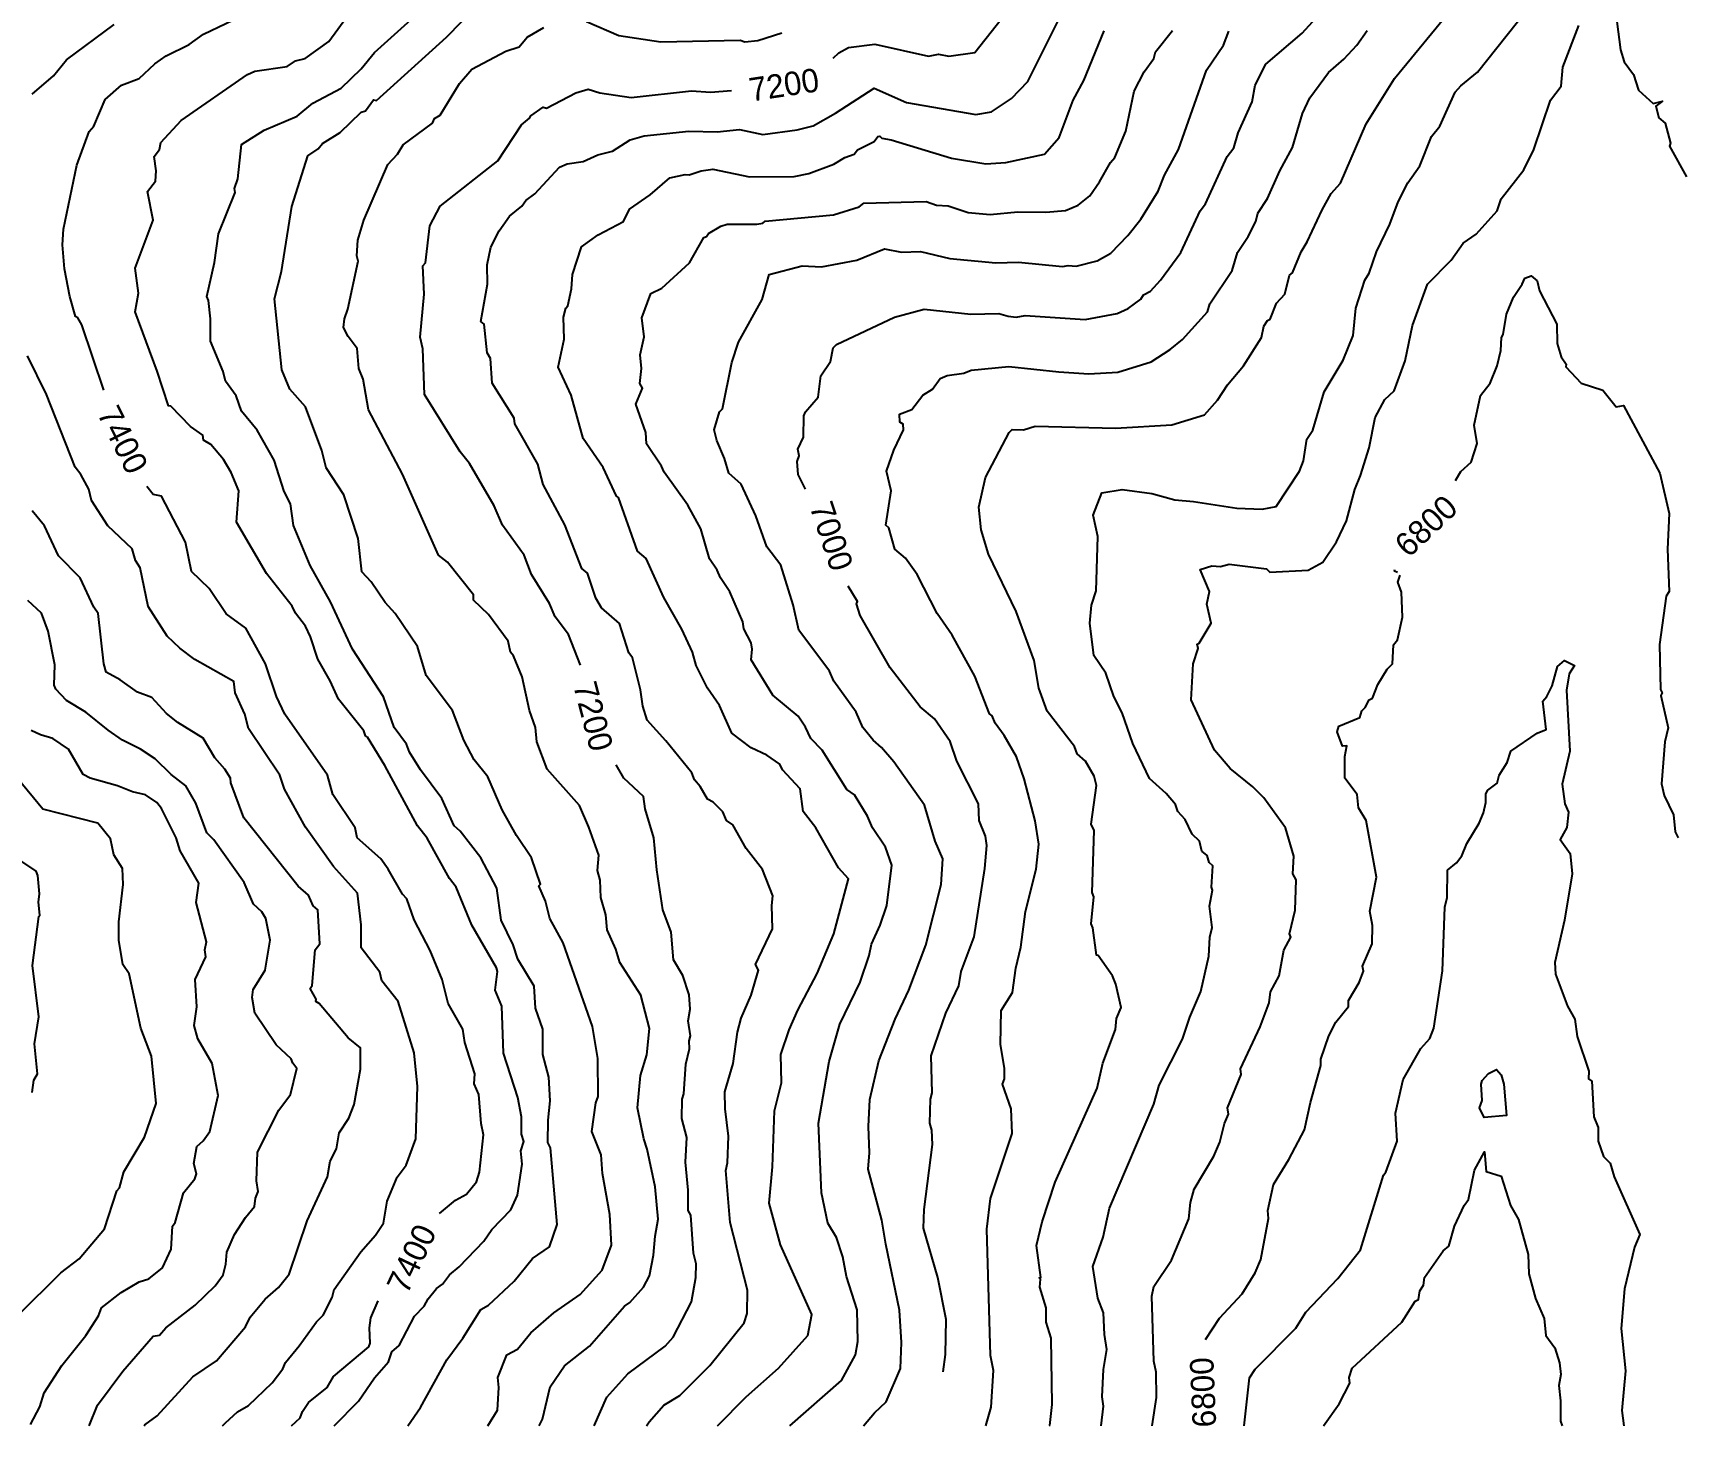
# Model space of a CAD drawing. Extents: x 9339 to 13216, y 3769 to 6935.
# Drawn here: x 12219 to 12751, y 3770 to 4220 of the extents above; entities that cross this region are included whole.
import ezdxf
from ezdxf.enums import TextEntityAlignment as Align

# ---------------------------------------------------------------- set-up
doc = ezdxf.new("R2010")
doc.units = 0
doc.header["$MEASUREMENT"] = 0
for name, color, linetype in [('DTM_SURFACE_CON', 9, 'Continuous'), ('DTM_SURFACE_ICON', 251, 'Continuous'), ('DTM_TEXT_ICON', 251, 'Continuous')]:
    doc.layers.add(name, color=color, linetype=linetype)
doc.styles.add('TMODELF', font='tmodelf')

msp = doc.modelspace()

# ---------------------------------------------------------------- linework, layer by layer
at = {"layer": 'DTM_SURFACE_CON', "linetype": 'Continuous', "flags": 128}
for points, elevation in [([(12316.38, 3770.51), (12324.24, 3778.54), (12329.38, 3786.07), (12333.92, 3791.24), (12335.03, 3794.45), (12337.36, 3796.5), (12342.37, 3805.94), (12345.44, 3809.23), (12346.68, 3811.58), (12349.44, 3814.86), (12351.35, 3816.33), (12353.62, 3819.3), (12356.76, 3821.85), (12364.74, 3830.17), (12367.32, 3833.97), (12373.43, 3840.3), (12375.6, 3845.04), (12377.06, 3855), (12376.64, 3859.37), (12377.61, 3862.36), (12376.91, 3864.75), (12376.91, 3870.36), (12375.69, 3876.6), (12371.06, 3890.94), (12370.47, 3906.1), (12368.41, 3911.21), (12369.06, 3917.27), (12368.79, 3918.43), (12360.84, 3932.19), (12355.78, 3944.5), (12353.58, 3947.31), (12346.39, 3960.27), (12343.32, 3964.35), (12332.71, 3983.8), (12327.15, 3992.93), (12326.47, 3993.4), (12325.92, 3995), (12317.74, 4005.18), (12315.13, 4011.09), (12311.09, 4018.13), (12308.76, 4025.37), (12307.16, 4028.78), (12303.93, 4033.02), (12302.84, 4035.2), (12294.5, 4045.79), (12284.86, 4062.36), (12285.62, 4072.46), (12283.16, 4078.43), (12280.69, 4082.65), (12276.57, 4087.5), (12274.25, 4088.84), (12274, 4090.42), (12270.02, 4093.25), (12263.68, 4099.86), (12262.95, 4099.91), (12259.29, 4111.13), (12252.15, 4130.33), (12253.17, 4136.3), (12252.1, 4144.35), (12257.99, 4159.94), (12256.13, 4169.14), (12258.73, 4172.48), (12258.93, 4175.86), (12258.27, 4180.42), (12259.96, 4182.76), (12260.41, 4185.01), (12267.04, 4192.05), (12288.37, 4206.91), (12290.82, 4207.97), (12301.2, 4209.52), (12303.94, 4211.35), (12307, 4212.13), (12314.65, 4217.59), (12325.43, 4232.39)], 2243.33), ([(12340.18, 3770.51), (12344.24, 3776.5), (12352.73, 3791.86), (12357.95, 3798.87), (12363.72, 3808.1), (12366.16, 3809.52), (12374.53, 3817.32), (12380.46, 3824.56), (12385.9, 3828.3), (12388.37, 3835.54), (12386.17, 3860.37), (12385.37, 3862.04), (12385.42, 3869.28), (12386.13, 3875.5), (12385.71, 3883.11), (12383.77, 3890.49), (12383.72, 3898.67), (12381.34, 3905.47), (12380.99, 3912.56), (12375.65, 3921.21), (12374.12, 3925.91), (12370.27, 3933.84), (12368.92, 3944.14), (12363.68, 3953.92), (12357.1, 3962.63), (12355.15, 3964.31), (12351.09, 3973.17), (12344.22, 3982.38), (12340.72, 3988.05), (12339.69, 3990.63), (12335.8, 3996.02), (12332.3, 4005.95), (12322.28, 4021.33), (12315.18, 4036.65), (12308.63, 4048.38), (12303.28, 4061.33), (12302.33, 4068.32), (12300.28, 4072.29), (12297.03, 4082.44), (12291.53, 4092.04), (12286.5, 4098.2), (12284.72, 4103.13), (12281.33, 4107.85), (12280.57, 4111.05), (12276.51, 4120.82), (12276.49, 4128.03), (12275.85, 4133.9), (12275.32, 4135.23), (12277.76, 4146.17), (12278.99, 4155.52), (12284.45, 4168.85), (12284.18, 4170.14), (12285.32, 4173.29), (12286.43, 4184.35), (12293.74, 4189), (12304.43, 4193.45), (12309.53, 4197.68), (12318.61, 4202.51), (12325.1, 4208.77), (12329.45, 4214.01), (12344.46, 4227.62)], 2231.14), ([(12417.26, 3770.51), (12418.08, 3771.85), (12422.77, 3777.21), (12427.98, 3780.34), (12437.69, 3790.02), (12448.73, 3803.84), (12449.68, 3806.79), (12449.79, 3814.34), (12444.2, 3836.19), (12442.8, 3853.02), (12443.37, 3855.44), (12443.72, 3864.05), (12442.63, 3872.9), (12442.48, 3878.42), (12445.24, 3887.61), (12446.62, 3897.63), (12447.75, 3902.21), (12450.96, 3909.59), (12453.36, 3917.71), (12452.42, 3919.54), (12457.86, 3931.05), (12457.64, 3938.58), (12458, 3941.7), (12454.61, 3950.16), (12449.34, 3956.94), (12445.04, 3964.62), (12443.04, 3965.98), (12441.9, 3968.79), (12438.69, 3971.99), (12436.86, 3972.94), (12434.52, 3977.03), (12432.71, 3979.17), (12431.85, 3981.42), (12423.45, 3991.8), (12417.43, 3998.39), (12416.01, 4002.98), (12415.27, 4008.18), (12412.72, 4018.56), (12411.51, 4020.18), (12408.46, 4029.63), (12402.69, 4034.66), (12400.85, 4037.8), (12398.19, 4045.95), (12396.33, 4047.4), (12390.86, 4061.56), (12383.9, 4074.49), (12382.16, 4081.08), (12374.73, 4094.13), (12374.46, 4095.97), (12367.41, 4107.25), (12366.83, 4115.2), (12365.81, 4117.08), (12364.78, 4126.36), (12363.71, 4127.12), (12365.92, 4139.27), (12365.74, 4145.51), (12366.93, 4151.16), (12369.65, 4156.41), (12373.02, 4161.18), (12376.97, 4164.46), (12378.26, 4166.22), (12381.19, 4168.43), (12389.18, 4176.99), (12391.55, 4178.03), (12396.8, 4178.83), (12401.45, 4180.96), (12406.26, 4182.16), (12411.93, 4185.84), (12416.46, 4187.14), (12430.85, 4188.59), (12440.08, 4188.44), (12447.28, 4189.18), (12454.76, 4187.55), (12465.84, 4189.1), (12470.99, 4190.4), (12478.26, 4194.41), (12490.76, 4202.51), (12501.15, 4197.88), (12523.57, 4193.99), (12528.64, 4194.92), (12535.1, 4199.2), (12540.31, 4204.72), (12551.85, 4227.71)], 2182.37), ([(12547.31, 3770.51), (12547.37, 3770.7), (12548.19, 3777.46), (12547.89, 3798.91), (12546.26, 3804.06), (12546.22, 3808.67), (12544.15, 3815.29), (12544.4, 3817.96), (12544, 3818.38), (12544.5, 3818.49), (12543.1, 3828.74), (12544.96, 3836.45), (12549.16, 3849.24), (12562.65, 3879.62), (12564.58, 3887.67), (12568.66, 3898.57), (12568.92, 3902.06), (12570.46, 3905.67), (12568.78, 3913.2), (12567.61, 3915.84), (12563.02, 3922.47), (12562.47, 3922.54), (12561.34, 3931.35), (12560.77, 3932.69), (12561.6, 3941.4), (12561.1, 3942.82), (12561.72, 3962.75), (12560.73, 3964.79), (12562.53, 3977.35), (12561.75, 3980.34), (12558.92, 3985.2), (12556.21, 3987.61), (12555.38, 3989.93), (12546.57, 4001.31), (12543.92, 4008.8), (12542.4, 4017.67), (12536.57, 4033.55), (12527.65, 4052.07), (12525.28, 4059.94), (12524.53, 4067.26), (12526.64, 4076.84), (12534.32, 4091.28), (12535.28, 4092.34), (12538.89, 4092.19), (12542.72, 4093.39), (12568.63, 4092.74), (12586.82, 4093.76), (12597.33, 4097.03), (12601.6, 4101.76), (12604.79, 4106.69), (12609.93, 4112.9), (12615.8, 4121.96), (12616.5, 4125.63), (12617.69, 4127.51), (12618.54, 4127.96), (12620.56, 4133.04), (12623.32, 4135.98), (12624.77, 4142.1), (12625.79, 4142.85), (12628.61, 4149.63), (12630.55, 4152.85), (12635.31, 4163.25), (12638.27, 4168.45), (12641.22, 4171.86), (12649.58, 4190.97), (12658.64, 4205.63), (12674.59, 4225.06)], 2109.22), ([(12563.97, 3770.51), (12564.71, 3776.88), (12564.27, 3779.91), (12564.71, 3788.79), (12565.86, 3795.19), (12565.05, 3800.06), (12564.75, 3807.04), (12562.88, 3811.74), (12561.35, 3822.01), (12564.69, 3831.51), (12566.73, 3840.82), (12580.98, 3874.39), (12582.74, 3880.51), (12590.22, 3895.4), (12592.58, 3902.47), (12596.15, 3910.86), (12598.7, 3922.25), (12599.08, 3928.31), (12599.87, 3931.43), (12598.94, 3938.35), (12599.91, 3943.55), (12599.58, 3944.45), (12600.05, 3951.4), (12598.87, 3952.46), (12598.21, 3954.71), (12596.54, 3956.09), (12595.75, 3959.4), (12593.39, 3961.59), (12591.11, 3966.4), (12588.71, 3968.95), (12587.97, 3971.17), (12584.97, 3974.75), (12579.55, 3979.54), (12574.17, 3990.89), (12570.81, 4000.85), (12568.1, 4006.05), (12565.55, 4013.6), (12561.64, 4019.27), (12560.37, 4029.75), (12560.87, 4035.58), (12562.36, 4040.19), (12562.91, 4057.71), (12561.36, 4064.62), (12564.21, 4071.86), (12570.78, 4072.95), (12580.4, 4071.58), (12587.8, 4069.54), (12593.75, 4069.07), (12607.74, 4066.91), (12616.01, 4066.61), (12620.48, 4067.38), (12627.97, 4078.89), (12629.29, 4082.19), (12630.36, 4089.21), (12632.29, 4092.03), (12636.02, 4104.47), (12642.07, 4114.65), (12645.4, 4122.6), (12646.18, 4131.52), (12649.08, 4140.54), (12650.54, 4142.77), (12652.86, 4149.65), (12657.19, 4158.61), (12659.9, 4165.8), (12662.99, 4171.92), (12666.82, 4177.43), (12670.65, 4186.89), (12673.37, 4190.28), (12678.33, 4201.18), (12680.09, 4203.24), (12685.46, 4207.65), (12701.35, 4227.59)], 2097.02), ([(12218.86, 4200.55), (12225.78, 4206.46), (12229.98, 4211.7), (12245.37, 4223.1)], 2267.71), ([(12365.99, 3770.51), (12369.16, 3775.63), (12369.55, 3782.96), (12369.24, 3786.19), (12372.13, 3793.49), (12375.62, 3795.34), (12379.82, 3800.57), (12387.26, 3807.01), (12395.85, 3812.98), (12402.9, 3820.87), (12405.91, 3828.9), (12405.42, 3838.77), (12403.04, 3852.03), (12402.55, 3858.09), (12399.55, 3865.62), (12400.89, 3874.85), (12401.61, 3876.88), (12401.49, 3889.17), (12399.78, 3899.49), (12390.26, 3926.51), (12385.99, 3934.38), (12384.58, 3939.94), (12382.48, 3944.97), (12382.98, 3945.48), (12380.12, 3953.92), (12375.28, 3961.2), (12370.57, 3969.49), (12365.94, 3980.09), (12361.57, 3985.61), (12358.24, 3991.92), (12354.59, 4001.53), (12346.08, 4012.89), (12343.27, 4022.26), (12336.13, 4032.91), (12332.83, 4036.4), (12328.33, 4043.05), (12325.33, 4046.34), (12324.11, 4057.08), (12319.51, 4071.23), (12313.82, 4079.91), (12312.43, 4085.47), (12307.15, 4099.6), (12302.08, 4105.32), (12299.51, 4111.56), (12297.14, 4134.51), (12299.36, 4143.3), (12302.72, 4164.33), (12307.83, 4180.65), (12311.19, 4182.97), (12312.62, 4184.62), (12318.32, 4188.23), (12325.11, 4194.82), (12326.54, 4195.24), (12329.09, 4198.75), (12330.01, 4198.5), (12352.64, 4219.02), (12357.57, 4224.03)], 2218.94), ([(12382.58, 3770.51), (12383.6, 3772.72), (12386.07, 3783.16), (12390.72, 3789.91), (12398.77, 3796.24), (12410.09, 3809.22), (12411.81, 3810.4), (12416.24, 3815.32), (12418.22, 3818.94), (12419.49, 3825.62), (12419.97, 3831.82), (12421.01, 3837.24), (12420.05, 3847.75), (12417.47, 3859.86), (12416.34, 3863.21), (12414.36, 3873.24), (12415.28, 3883.7), (12417.34, 3890.32), (12418.16, 3898.82), (12415.42, 3909.64), (12408.59, 3920.17), (12407.28, 3924.52), (12404.48, 3930.67), (12404.07, 3935.6), (12402.47, 3941.19), (12402.29, 3946.8), (12401.43, 3949.92), (12401.8, 3954.84), (12398.63, 3963.89), (12395.55, 3970.86), (12385.13, 3982.62), (12381.79, 3991.44), (12381.39, 3996.06), (12379.42, 4001.56), (12377.04, 4012.44), (12374.24, 4019.16), (12373.26, 4020.42), (12372.51, 4023.91), (12366.16, 4032.59), (12361.35, 4037.19), (12361.35, 4038.89), (12352.95, 4049.45), (12350.05, 4051.75), (12338.43, 4077.84), (12327.52, 4098.6), (12325.72, 4108.55), (12324.3, 4112.04), (12323.76, 4118.41), (12320.86, 4122.3), (12319.45, 4125.24), (12319.71, 4128), (12320.84, 4131.11), (12324.08, 4146.7), (12323.75, 4148.33), (12324.05, 4153.41), (12325.97, 4159.89), (12333.74, 4177.9), (12336.82, 4181.24), (12338.63, 4184.26), (12348.11, 4191.26), (12348.81, 4192.7), (12350.6, 4193.85), (12356.85, 4204.02), (12360.81, 4208.7), (12371.78, 4214.46), (12376.1, 4215.83), (12378.65, 4219.04), (12384.09, 4222.09)], 2206.75), ([(12440.12, 3770.51), (12449.37, 3779.87), (12459.78, 3789.12), (12469.31, 3799.77), (12470.55, 3806.54), (12460.51, 3829), (12456.77, 3842.5), (12457.88, 3854.2), (12458.52, 3872.26), (12460.84, 3881.36), (12460.61, 3890.45), (12463.26, 3898.38), (12466.06, 3904.76), (12472.32, 3916.63), (12477.71, 3929.4), (12482.47, 3947.2), (12479.17, 3950.71), (12471.9, 3963.63), (12467.8, 3968.94), (12466.79, 3976.29), (12461.15, 3982.35), (12460.25, 3984.26), (12456.04, 3987.15), (12450.98, 3989.47), (12444.78, 3994.18), (12440.83, 4003.2), (12436.92, 4008.8), (12433.22, 4016.09), (12432.08, 4020.36), (12428.61, 4027.86), (12422.77, 4038.09), (12417.16, 4050.63), (12414.29, 4053.04), (12408.15, 4070.31), (12407.51, 4070.77), (12403.23, 4079.99), (12396.8, 4089.43), (12392.88, 4103.33), (12388.65, 4112.45), (12390.66, 4121.51), (12390.37, 4128.53), (12391.13, 4131.44), (12391.8, 4132.24), (12393, 4137.68), (12393.3, 4142.32), (12396.22, 4151.32), (12401.56, 4155.17), (12409.74, 4159.51), (12411.75, 4163.44), (12418.38, 4168.08), (12424.78, 4173.51), (12429.66, 4174.66), (12431.02, 4174.57), (12434.82, 4175.85), (12438.62, 4176.38), (12450.49, 4173.89), (12464.89, 4173.94), (12469.61, 4175), (12477.67, 4177.99), (12481.29, 4180.17), (12484.25, 4181.23), (12485.33, 4182.57), (12490.68, 4185.29), (12491.9, 4186.89), (12492.55, 4186.99), (12493.14, 4186.32), (12496.16, 4185.82), (12515.69, 4179.92), (12526.72, 4178.06), (12533.24, 4178.47), (12545.69, 4181.18), (12550.48, 4186.57), (12554.96, 4198.66), (12558.37, 4205.04), (12564.98, 4221.01)], 2170.18), ([(12397.83, 4224.01), (12408.26, 4219.52), (12421.8, 4217.48), (12447.4, 4217.98), (12448.95, 4217.48), (12453.14, 4217.86), (12460.95, 4220.41)], 2206.75), ([(12463.53, 3770.51), (12480.17, 3785.17), (12484.71, 3793.49), (12485.48, 3797.77), (12485.27, 3808.03), (12481.81, 3818.8), (12480.62, 3825.09), (12478.57, 3831.33), (12475.76, 3835.95), (12473.71, 3845.81), (12472.74, 3868.31), (12476.17, 3888.22), (12479.62, 3900.25), (12486.2, 3913.84), (12489.1, 3922.38), (12489.81, 3926.09), (12492.62, 3932.26), (12494.8, 3938.6), (12496.46, 3951.6), (12494.35, 3957.38), (12490.22, 3963.7), (12488.55, 3967.47), (12484.37, 3974.37), (12481.84, 3976.08), (12473.89, 3988.69), (12470.27, 3992.47), (12468.59, 3996.15), (12466.17, 3999.67), (12457.96, 4006.52), (12451.01, 4017.89), (12451.38, 4021.35), (12450.98, 4023.37), (12448.59, 4027.89), (12448.35, 4030.21), (12444.16, 4039.89), (12441.13, 4044.38), (12440.03, 4046.91), (12437.55, 4050.57), (12434.71, 4060.24), (12430.53, 4067.83), (12422.89, 4078.48), (12422.08, 4080.44), (12417.22, 4087.66), (12416.99, 4091.3), (12413.75, 4100.43), (12415.95, 4105.68), (12415.03, 4107.16), (12415.58, 4111.95), (12415.12, 4116.4), (12416.51, 4122.19), (12415.73, 4128.39), (12418.6, 4136.26), (12422.14, 4137.94), (12431.06, 4146.09), (12435.77, 4154.34), (12436.6, 4154.58), (12437.2, 4155.56), (12441.21, 4157.91), (12443.27, 4158.59), (12452.88, 4158.57), (12454.81, 4158.95), (12455.53, 4159.62), (12477.54, 4161.56), (12485.82, 4164.25), (12487.41, 4165.38), (12507.54, 4165.88), (12510.8, 4164.74), (12514.59, 4164.52), (12521.03, 4162.32), (12528.18, 4161.68), (12537.08, 4162.61), (12546.1, 4162.48), (12552.44, 4163.03), (12556.62, 4164.69), (12560.33, 4167.73), (12563.5, 4172.28), (12566.99, 4178.54), (12568.41, 4180.11), (12571.94, 4188.61), (12574.63, 4201.58), (12577.89, 4207.82), (12581, 4212.14), (12581.54, 4214.29), (12587.05, 4221.13)], 2157.98), ([(12487.27, 3770.51), (12490.82, 3774.8), (12494.58, 3778.28), (12499.16, 3789.05), (12499.57, 3797.41), (12498.92, 3807.94), (12494.43, 3829.2), (12493.21, 3837), (12488.82, 3853.48), (12489.25, 3858.71), (12488.84, 3867.22), (12489.32, 3875.93), (12492.17, 3888.43), (12497.44, 3901.83), (12501.88, 3911.28), (12507.39, 3925.74), (12512.3, 3945.37), (12512.89, 3953.61), (12510.42, 3959.39), (12506.96, 3970.93), (12497.01, 3984.92), (12493.12, 3989.59), (12490.37, 3992.02), (12487.1, 3996.07), (12484.9, 4000.96), (12477.69, 4011.07), (12476.34, 4014.22), (12466.43, 4027.49), (12464.59, 4035.7), (12460.57, 4048.51), (12456.1, 4054.43), (12452.47, 4064.37), (12447.8, 4074.68), (12443.83, 4078.2), (12442.44, 4082.89), (12439.9, 4088.73), (12439.01, 4092.16), (12440.77, 4098.04), (12441.78, 4098.96), (12444.78, 4113.94), (12446.96, 4120.52), (12454.54, 4134.23), (12456.77, 4142.35), (12467.46, 4145.1), (12473.68, 4144.8), (12485.16, 4146.94), (12494.01, 4150.65), (12499.55, 4149.53), (12505.69, 4149.82), (12515.15, 4147.54), (12529.94, 4146.1), (12537.29, 4146.29), (12551.47, 4144.89), (12553.36, 4145.28), (12555.92, 4145.02), (12562.66, 4146.77), (12567.12, 4149.19), (12572.65, 4154.91), (12576.83, 4160.26), (12582.41, 4169.24), (12584.39, 4174.42), (12588.91, 4182.72), (12598.01, 4208.32), (12603.53, 4216.41), (12605.2, 4220.89)], 2145.79), ([(12526.72, 3770.51), (12528.49, 3776.6), (12529.26, 3788.37), (12528.22, 3793.3), (12527.08, 3834.02), (12528.28, 3843.97), (12535.27, 3864.96), (12534.99, 3872.96), (12532.13, 3880.86), (12532.74, 3882.57), (12532.74, 3886.06), (12531.52, 3893.69), (12531.69, 3904.64), (12535.34, 3910.52), (12536.44, 3918.39), (12538.07, 3925.12), (12539.58, 3936.68), (12543.01, 3950.32), (12543.82, 3958.36), (12542.74, 3965.96), (12539.13, 3979.45), (12536.68, 3986.58), (12532.72, 3993.46), (12529.79, 3997.43), (12528.77, 3999.83), (12527.95, 4000.43), (12523.19, 4012.64), (12515.92, 4025.83), (12511.08, 4032.87), (12504.59, 4045.51), (12500.84, 4050.72), (12497.41, 4053.66), (12495.43, 4060.49), (12494.49, 4061.37), (12496.19, 4072.5), (12494.71, 4078.79), (12497.02, 4085.61), (12500.21, 4092.2), (12500.06, 4093.98), (12499.05, 4094.61), (12498.85, 4097.22), (12502.83, 4098.74), (12506.46, 4103.43), (12509.51, 4105.3), (12511.98, 4108.78), (12514.23, 4109.69), (12519.68, 4110.46), (12522.06, 4111.42), (12534.23, 4112.67), (12550.36, 4110.88), (12559.96, 4110.31), (12569.42, 4110.84), (12580.19, 4114.13), (12586.3, 4118.1), (12590.27, 4121.4), (12598.27, 4130.32), (12599.12, 4132.9), (12606.25, 4143.65), (12608, 4149.48), (12611.4, 4154.64), (12613.88, 4159.45), (12614.62, 4162.17), (12617.71, 4166.92), (12621.63, 4175.79), (12625.75, 4183.36), (12629.04, 4194.31), (12631.32, 4199.37), (12637.41, 4207.61), (12642.37, 4211.83), (12646.53, 4216.42), (12649.91, 4221.1)], 2121.41), ([(12580.44, 3770.51), (12581.81, 3779.68), (12581.71, 3787.92), (12581.03, 3791.38), (12580.37, 3812.44), (12580.97, 3815.57), (12586.66, 3824.08), (12592.33, 3837.41), (12592.86, 3842.64), (12594.07, 3846.93), (12600.39, 3857.63), (12602.29, 3862.11), (12603.81, 3868.16), (12605.08, 3871.2), (12604.79, 3873.24), (12609.18, 3883.98), (12608.99, 3885.81), (12615.37, 3899.45), (12618.23, 3907.1), (12618.61, 3910.71), (12621.43, 3915.91), (12623.01, 3924.18), (12625.18, 3928.36), (12624.81, 3929.39), (12626.6, 3937.02), (12626.99, 3946.87), (12625.91, 3948.8), (12626.21, 3954.52), (12623.46, 3963.65), (12616.46, 3973.37), (12613, 3976.85), (12605.63, 3982.84), (12600.53, 3988.79), (12593.08, 4005.03), (12593.72, 4016.65), (12595.26, 4021.61), (12594.94, 4022.94), (12595.66, 4023.29), (12599.48, 4029.75), (12598.11, 4035.94), (12598.93, 4040.02), (12595.98, 4047.09), (12599.73, 4048.26), (12602.52, 4048), (12605.34, 4048.77), (12617.4, 4047.28), (12618.48, 4046.19), (12630.86, 4046.82), (12635.55, 4049.44), (12640, 4056.01), (12643.15, 4062.75), (12645.86, 4072.96), (12647.74, 4077.44), (12650.49, 4086.41), (12652.45, 4096.13), (12655.56, 4101.99), (12658.63, 4104.81), (12662.11, 4114.51), (12664.45, 4125.89), (12669.3, 4139.25), (12676.95, 4147), (12680.88, 4152.51), (12685.06, 4155.4), (12691.79, 4162.9), (12693.16, 4166.82), (12700.47, 4176.16), (12703.67, 4182.71), (12709.04, 4198.62), (12712.46, 4203.18), (12712.99, 4209.29), (12718.2, 4222.8)], 2084.83), ([(12730.44, 4224.08), (12731.68, 4214.85), (12732.8, 4211), (12735.87, 4206.91), (12737.43, 4201.87), (12742.24, 4197.57), (12745.21, 4198.32), (12743.06, 4196.66), (12744.07, 4192.93), (12746.02, 4191.17), (12747.75, 4184.75), (12747.52, 4183.74), (12752.91, 4173.91)], 2084.83), ([(12280.37, 3770.51), (12281.27, 3771.51), (12285.2, 3775.06), (12288.77, 3777.13), (12296.4, 3784.43), (12299.86, 3788.99), (12300.64, 3791.02), (12305.11, 3796.36), (12310.66, 3804.17), (12312.78, 3806.26), (12315.7, 3811.95), (12316.35, 3814.53), (12325.04, 3826.72), (12329.78, 3832.07), (12332.35, 3835.95), (12333.52, 3843.15), (12336.74, 3850.89), (12339.68, 3854.74), (12342.71, 3863.26), (12343.29, 3880.16), (12342.22, 3890.98), (12337.02, 3907.56), (12331.74, 3914.21), (12331.14, 3917.06), (12325.1, 3924.88), (12325.08, 3932.31), (12323.88, 3942.53), (12316.19, 3951.19), (12307.14, 3963.88), (12300.35, 3976.19), (12298.8, 3980.65), (12288.71, 3995.74), (12287.52, 4000.39), (12284.4, 4007.22), (12283.97, 4010.93), (12271.4, 4018.03), (12266.51, 4021.64), (12262.52, 4025.57), (12256.38, 4035.17), (12253.72, 4047.64), (12252.22, 4050.02), (12251.14, 4053.78), (12243.36, 4061.21), (12238.03, 4069.36), (12237.14, 4072.98), (12234.63, 4077.74), (12232.79, 4080.14), (12223.53, 4103.6), (12217.34, 4116.04)], 2267.71), ([(12255, 3770.51), (12255.31, 3770.9), (12259.2, 3773.74), (12270.81, 3786.33), (12278.45, 3791.52), (12287.76, 3802.52), (12289.3, 3805.64), (12294.1, 3811.47), (12298.41, 3815.23), (12301.83, 3819.54), (12307.71, 3836.75), (12314.27, 3850.98), (12315.11, 3856), (12317.1, 3860.03), (12317.97, 3865.21), (12321.15, 3869.93), (12322.82, 3874.35), (12324.84, 3885.78), (12324.9, 3892.57), (12320.93, 3895.88), (12311.57, 3906.93), (12310.43, 3907.62), (12310.58, 3908.34), (12308.62, 3911.77), (12309.23, 3912.75), (12310.3, 3924.25), (12311.77, 3926.25), (12311.08, 3937.21), (12309.56, 3938.44), (12308.12, 3941.9), (12304.8, 3944.8), (12287.22, 3966.88), (12283, 3978.14), (12282.89, 3979.67), (12281.06, 3982.62), (12277.9, 3986.26), (12274.06, 3992.65), (12265.96, 3997.69), (12262.3, 4000.57), (12257.52, 4005.76), (12252.94, 4007.49), (12247.29, 4011.47), (12242.81, 4013.96), (12242.05, 4016.67), (12240.24, 4032.83), (12238.79, 4034.93), (12234.4, 4044.39), (12227.42, 4051.49), (12222.86, 4061.22), (12218.86, 4066.03)], 2279.9), ([(12237.33, 3770.51), (12239.95, 3777.25), (12248.17, 3788.25), (12257.92, 3799.54), (12260.02, 3799.79), (12262.07, 3802.22), (12271.54, 3809.52), (12277.92, 3815.81), (12280.52, 3819.33), (12281.44, 3822.78), (12281.74, 3826.61), (12284.19, 3832.37), (12287.74, 3837.85), (12290.7, 3841.33), (12290.99, 3844.04), (12291.89, 3846.21), (12291.3, 3849.68), (12291.58, 3858.93), (12298.47, 3872.45), (12302.34, 3877.56), (12304.31, 3885.98), (12302.99, 3887.63), (12302.54, 3889.06), (12297.62, 3893.55), (12290.75, 3903.83), (12289.96, 3908.9), (12290.21, 3911.49), (12294.09, 3917.73), (12295.71, 3927.42), (12294.34, 3934.38), (12293.05, 3936.58), (12290.32, 3939.02), (12287.3, 3946.03), (12277.54, 3959.83), (12275.25, 3962.07), (12271.72, 3971.67), (12268.46, 3977.18), (12263.71, 3980.93), (12258.65, 3985.94), (12253.84, 3989.08), (12248.05, 3992.02), (12243.4, 3995.16), (12236.23, 4001), (12229.99, 4004.81), (12226.58, 4008.42), (12225.98, 4009.74), (12226.17, 4016.28), (12224.01, 4027.15), (12221.9, 4032.99), (12217.53, 4037.06)], 2292.1), ([(12610.14, 3770.51), (12611.9, 3786.02), (12613.67, 3788.89), (12626.86, 3802.07), (12630.09, 3807.25), (12640.35, 3818.1), (12647.67, 3827.36), (12655.11, 3851.52), (12655.9, 3852.42), (12659.55, 3862.43), (12658.98, 3871.5), (12661.45, 3882.37), (12667.22, 3892.41), (12670.12, 3895.63), (12671.44, 3898.98), (12674.18, 3917.47), (12674.92, 3938.09), (12675.7, 3941.11), (12675.8, 3949.97), (12678.7, 3952.39), (12680.48, 3954.61), (12682.09, 3958.6), (12686.06, 3965.2), (12687.46, 3968.47), (12688.17, 3971.81), (12688.15, 3974.63), (12688.83, 3975.86), (12691.83, 3978.1), (12692.53, 3980.62), (12695.02, 3984.79), (12696.24, 3988.44), (12704.75, 3994.18), (12707.69, 3995.43), (12706.55, 4004.59), (12707.9, 4006.12), (12709.57, 4009.51), (12711.32, 4015.78), (12713.55, 4017.67), (12716.82, 4016.13), (12715.07, 4013.44), (12714.24, 4008.12), (12715.26, 3988.4), (12712.85, 3977.73), (12713.65, 3971.45), (12714.86, 3968.77), (12714.28, 3963.72), (12712.17, 3959.92), (12715.36, 3955.41), (12716.04, 3948.83), (12713.61, 3933.83), (12710.49, 3920.2), (12710.69, 3916.41), (12714.51, 3906.1), (12716.9, 3901.84), (12717.61, 3896.29), (12721.44, 3885.09), (12721.34, 3882.59), (12722.35, 3881.86), (12723.02, 3870.38), (12724.42, 3866.85), (12724.39, 3862.51), (12726.18, 3857.55), (12728.28, 3855.35), (12729.56, 3850.98), (12737.89, 3832.33), (12736.21, 3828.25), (12732.89, 3814.74), (12731.87, 3802.01), (12733.24, 3788.35), (12732.03, 3775.48), (12732.72, 3770.51)], 2060.45), ([(12218.4, 3770.98), (12221.36, 3776.67), (12222.73, 3781.25), (12228.48, 3790.01), (12236.24, 3799.74), (12240.32, 3806.11), (12241.31, 3808.63), (12247.63, 3813.66), (12253.39, 3817.03), (12256.51, 3818.02), (12260.92, 3821.56), (12263.72, 3827.63), (12264.15, 3835.06), (12265.09, 3836.23), (12267.77, 3845.82), (12271.36, 3850.35), (12271.91, 3851.95), (12271.1, 3855.22), (12272.05, 3860.71), (12274.09, 3862.58), (12276.24, 3865.59), (12278.95, 3877.2), (12276.95, 3887.57), (12272.41, 3895.53), (12271.14, 3899.83), (12272.02, 3905.81), (12271.48, 3914.66), (12274.91, 3922.05), (12274.67, 3924.27), (12275.15, 3926.85), (12271.87, 3939.56), (12272.7, 3945.75), (12266.68, 3956.24), (12265.38, 3960.48), (12260.69, 3969.94), (12259.18, 3971.85), (12255.52, 3974.27), (12251.23, 3975.25), (12246.41, 3977.25), (12237.66, 3979.68), (12235.4, 3980.87), (12230.62, 3989.05), (12225.61, 3992.54), (12221.54, 3993.67), (12218.57, 3995.09)], 2304.29), ([(12218.88, 3878.21), (12219.46, 3882.2), (12220.62, 3884.17), (12219.61, 3893.87), (12221.09, 3902.66), (12219, 3919.16), (12220.99, 3935.02), (12221.35, 3935.43), (12220.95, 3939.7), (12221.27, 3942.38), (12220.73, 3948.27), (12220.2, 3949.67), (12213.62, 3954.11)], 2328.67), ([(12635.77, 3770.51), (12640.88, 3777.67), (12644.29, 3784.37), (12644.06, 3786.2), (12645.05, 3789.16), (12661.02, 3804.01), (12665.4, 3810.81), (12666.45, 3811.37), (12666.84, 3814.1), (12668.08, 3816.02), (12668.42, 3818.47), (12674.37, 3827.1), (12676.28, 3828.53), (12678.1, 3835.08), (12681.19, 3841.69), (12682.58, 3843.61), (12684.51, 3853.16), (12687.8, 3858.99), (12688.32, 3852.65), (12693.09, 3851.13), (12696.1, 3841.74), (12698.77, 3837.13), (12701.89, 3825.83), (12702.1, 3819.61), (12704.18, 3811.64), (12707, 3805.26), (12707.55, 3799.77), (12710.4, 3795.74), (12711.92, 3790.85), (12712.38, 3787.12), (12711.71, 3783.6), (12712.29, 3778.64), (12712.25, 3772.01), (12712.86, 3770.51)], 2048.26)]:
    msp.add_lwpolyline(points, dxfattribs=dict(at, elevation=elevation))
at = {"layer": 'DTM_SURFACE_CON', "linetype": 'Continuous', "elevation": 2048.26, "flags": 128}
msp.add_lwpolyline([(12689.04, 3884.29), (12691.62, 3885.6), (12693.13, 3883.89), (12693.95, 3880.83), (12694.88, 3870.81), (12687.63, 3870.11), (12686.11, 3873.2), (12687, 3875.64), (12686.67, 3880.84), (12686.98, 3882.09)], close=True, dxfattribs=at)
at = {"layer": 'DTM_SURFACE_ICON', "linetype": 'Continuous', "flags": 128}
for points, elevation in [([(12242, 4104.97), (12234.87, 4126.04), (12233.59, 4128.39), (12232.84, 4128.8), (12231.02, 4135.22), (12229.3, 4144.21), (12228.69, 4151.95), (12228.98, 4156.96), (12233.3, 4177.62), (12237.33, 4188.55), (12238.82, 4190.27), (12242.5, 4198.87), (12247.69, 4203.5), (12253.44, 4205.69), (12258.44, 4210.37), (12262.18, 4212.99), (12269.52, 4216.59), (12274.21, 4219.97), (12288.63, 4226.85)], 2255.52), ([(12468.51, 4073.01), (12466.17, 4077.72), (12465.89, 4081.96), (12466.52, 4083.78), (12466.12, 4085.9), (12467.9, 4089.8), (12468, 4096.72), (12468.53, 4098.05), (12472.63, 4102.75), (12473.46, 4109.64), (12476.66, 4114.29), (12477.43, 4118.62), (12478.53, 4119.71), (12497.28, 4128.53), (12506.85, 4131.1), (12521.95, 4129.57), (12531, 4129.8), (12533.94, 4128.85), (12536.59, 4128.59), (12539.41, 4129.06), (12558.82, 4127.79), (12569.19, 4129.75), (12572.76, 4131.39), (12576.78, 4134.38), (12577.63, 4135.74), (12579.97, 4136.97), (12583.18, 4140.52), (12589.72, 4149.47), (12595.94, 4162.91), (12597.64, 4165.13), (12604.69, 4180.42), (12606.86, 4183.2), (12608.23, 4188.05), (12612.7, 4198.14), (12613.68, 4203.47), (12617.17, 4210.22), (12628.88, 4220.24), (12635.58, 4227.61)], 2133.6), ([(12477.51, 4212.23), (12479.3, 4213.91), (12482.44, 4215.69), (12490.93, 4216.75), (12508.29, 4212.82), (12511.49, 4213.52), (12514.82, 4212.86), (12523.2, 4214.07), (12535.34, 4229.38)], 2194.56), ([(12395.96, 4016.22), (12392, 4026.06), (12387.76, 4031.84), (12385.87, 4036.14), (12380.09, 4045.43), (12377.67, 4051.69), (12370.76, 4061.43), (12367.99, 4067.6), (12360.02, 4081.34), (12357.08, 4085.11), (12345.58, 4103.57), (12345.05, 4118.31), (12344.12, 4122.15), (12345.47, 4136.03), (12344.97, 4145.15), (12345.91, 4146.12), (12347.23, 4158.09), (12350.65, 4164.37), (12369.23, 4179.05), (12376.81, 4190.65), (12379.48, 4192.78), (12379.83, 4193.58), (12383.81, 4196.35), (12384.92, 4196.04), (12394.35, 4200.97), (12398.4, 4202.15), (12402.12, 4201), (12412.25, 4199.55), (12431.76, 4201.62), (12437.85, 4201.27), (12444.68, 4201.79)], 2194.56), ([(12678.4, 4075.86), (12680.09, 4078.7), (12683.39, 4081.76), (12685.35, 4087.81), (12684.43, 4093.67), (12686.45, 4103.29), (12689.61, 4107.26), (12691.83, 4112.86), (12693.06, 4117.81), (12693.23, 4121.98), (12693.76, 4122.98), (12694.82, 4129.52), (12697.07, 4134.99), (12699.94, 4139.18), (12700.75, 4141.13), (12702.77, 4141.94), (12704.78, 4140.25), (12705.5, 4137.06), (12711.13, 4126.32), (12711.23, 4120.1), (12712.54, 4115.76), (12714.14, 4113.4), (12713.96, 4112.52), (12718.97, 4107.23), (12725.9, 4104.96), (12730.2, 4099.56), (12732.58, 4100.04), (12744.31, 4078.23), (12747.38, 4065.18), (12746.83, 4053.68), (12747.35, 4039.95), (12746.4, 4038.5), (12744.28, 4022.81), (12744.53, 4008.37), (12745.14, 4007.3), (12744.63, 4006.35), (12747.08, 3995.93), (12745.98, 3991.46), (12744.9, 3977.87), (12745.73, 3974.07), (12748.77, 3967.83), (12749.35, 3962.38), (12750.23, 3960.38)], 2072.64), ([(12350.35, 3839.15), (12355.58, 3843.38), (12359.12, 3845.33), (12362.32, 3849.39), (12363.33, 3852.51), (12364.64, 3864.54), (12363.83, 3868.17), (12363.04, 3877.52), (12361.55, 3880.98), (12361.78, 3884.23), (12358.55, 3894.29), (12357.97, 3898.6), (12353.22, 3906.98), (12351.25, 3914.68), (12347.38, 3924.06), (12342.25, 3933.99), (12339.88, 3940.73), (12338.45, 3942.26), (12333.84, 3950.33), (12331.41, 3953.6), (12323.86, 3960.41), (12323.17, 3963.69), (12315.96, 3974.4), (12314.22, 3980.72), (12300.46, 4000.39), (12297.73, 4006.05), (12294.2, 4016.62), (12287.92, 4028.14), (12281.53, 4032.72), (12276.01, 4040.99), (12270.33, 4046.43), (12268.39, 4055.95), (12260.61, 4070.78), (12257.95, 4071.31), (12255.9, 4073.87)], 2255.52), ([(12597.66, 3798.42), (12602.25, 3805.32), (12609.51, 3813.22), (12613.76, 3819.99), (12615.53, 3824.27), (12617.97, 3837.52), (12617.84, 3840.09), (12619.66, 3848.52), (12624.63, 3856.52), (12629.63, 3866.14), (12631.53, 3874.97), (12634.96, 3886.94), (12634.86, 3888.96), (12637.46, 3896.46), (12639.77, 3900.91), (12643.88, 3905.92), (12643.83, 3907.89), (12647.26, 3913.69), (12648.64, 3917.4), (12648.4, 3918.94), (12651.51, 3926.16), (12651.58, 3932.07), (12650.7, 3936.8), (12652.87, 3947.73), (12649.52, 3966.01), (12647.1, 3970.13), (12646.65, 3974.42), (12642.69, 3979.71), (12642.65, 3986.66), (12643.35, 3990.15), (12641.91, 3990.05), (12640.16, 3994.61), (12640.75, 3996.46), (12647.49, 3999.25), (12648.18, 4001.47), (12649.27, 4002.55), (12650.51, 4004.99), (12651.59, 4005.52), (12653.32, 4009.9), (12656.33, 4014.88), (12658.02, 4016.64), (12658.36, 4022.72), (12659.67, 4024.42), (12661.32, 4031.73), (12660.93, 4039.74), (12659.72, 4043), (12660.53, 4045.24)], 2072.64), ([(12659.68, 4046.14), (12658.73, 4046.59), (12658.79, 4047.08)], 2072.64), ([(12512.96, 3787.98), (12513.75, 3793.57), (12513.98, 3804.91), (12511.28, 3818.43), (12506.67, 3834.39), (12506.8, 3840.4), (12509.57, 3861.45), (12509.32, 3866.08), (12508.72, 3868.3), (12508.87, 3875.99), (12509.49, 3878.09), (12509.16, 3890.03), (12513.83, 3903.77), (12518.01, 3912.63), (12518.8, 3917.31), (12522.97, 3928.44), (12526.46, 3950.48), (12527.1, 3957.97), (12526.66, 3960.98), (12524.64, 3966.06), (12524.35, 3971.39), (12517.36, 3985.24), (12515.29, 3991.52), (12510.22, 3998.89), (12505.54, 4002.74), (12495.9, 4015.29), (12486.23, 4032.26), (12485.01, 4036.03), (12485.36, 4036.7), (12482.33, 4041.73)], 2133.6), ([(12400.29, 3770.51), (12404.4, 3779.78), (12411.2, 3787.35), (12423.29, 3796.23), (12425.79, 3799.13), (12431.74, 3810.54), (12433.14, 3818.43), (12433.26, 3822.84), (12432.44, 3826.31), (12431.52, 3838.59), (12430.69, 3840.04), (12430.63, 3846.63), (12429.82, 3855.72), (12430.22, 3863.61), (12428.57, 3869.81), (12428.74, 3876.05), (12429.28, 3877.72), (12429.91, 3887.3), (12431.13, 3892.32), (12430.98, 3894.88), (12431.38, 3896.53), (12430.69, 3901.29), (12431.29, 3905.08), (12431.02, 3909.76), (12428.97, 3915.99), (12425.96, 3920.98), (12425.19, 3929.97), (12422.47, 3937.21), (12420.53, 3950.12), (12419.58, 3960.43), (12416.74, 3969.78), (12416.25, 3973.81), (12409.86, 3979.66), (12407.47, 3984.05)], 2194.56), ([(12214.39, 3806.26), (12228.15, 3819.94), (12234.03, 3824.46), (12242.22, 3834.19), (12246.22, 3846.47), (12247.12, 3847.45), (12248.44, 3852.53), (12255.17, 3863.79), (12258.89, 3874.67), (12257.37, 3889.88), (12253.99, 3899.01), (12250.23, 3916.5), (12248.12, 3919.56), (12246.87, 3927.42), (12246.83, 3933.28), (12248.29, 3945.35), (12248.02, 3950.54), (12245.21, 3954.99), (12244.2, 3960.06), (12240.08, 3965.15), (12222.38, 3969.71), (12214.23, 3979.44)], 2316.48), ([(12302.57, 3770.51), (12305.42, 3773.12), (12306.13, 3775.16), (12308.14, 3778.09), (12314.15, 3782.91), (12316.19, 3786.5), (12327.6, 3796.11), (12328.04, 3797.26), (12327.81, 3802.15), (12328.18, 3805.42), (12330.56, 3810.87)], 2255.52)]:
    msp.add_lwpolyline(points, dxfattribs=dict(at, elevation=elevation))

# ---------------------------------------------------------------- texts
at = {"layer": 'DTM_TEXT_ICON', "linetype": 'Continuous', "style": 'TMODELF'}
for s, rotation, p in [('7200', 8.708, (12461.61, 4203.63, 2194.56)), ('7400', 296.2674, (12248.16, 4089.03, 2255.52)), ('7000', 288.3312, (12476.97, 4057.89, 2133.6)), ('6800', 43.5051, (12668.88, 4061.18, 2072.64)), ('7200', 284.6733, (12400.03, 3999.7, 2194.56)), ('7400', 64.6202, (12341.36, 3824.58, 2255.52)), ('6800', 92.4911, (12596.86, 3781.35, 2072.64))]:
    msp.add_text(s, height=7.62, rotation=rotation, dxfattribs=at).set_placement(p, align=Align.MIDDLE_CENTER)

doc.saveas('drawing.dxf')
